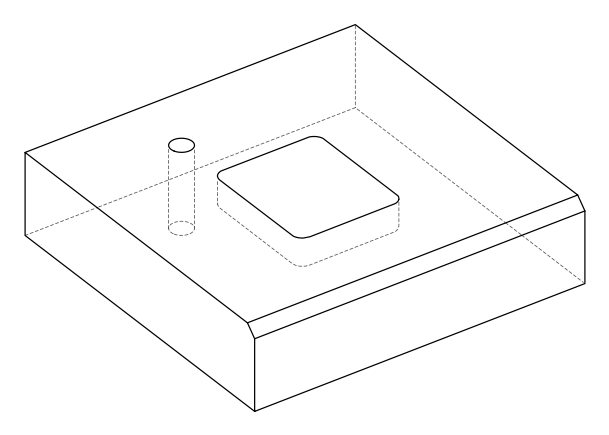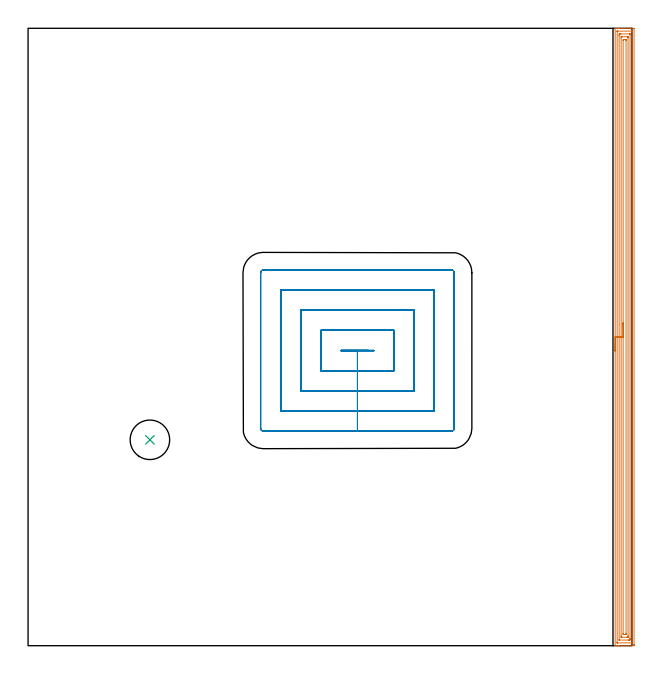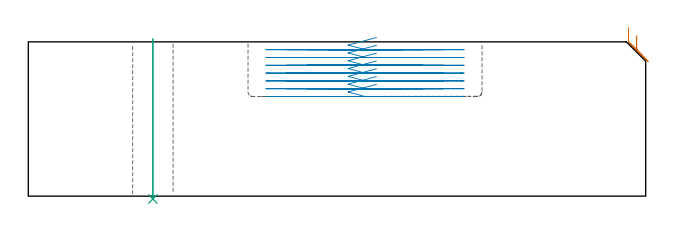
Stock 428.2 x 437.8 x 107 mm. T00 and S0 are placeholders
(PLAN: 3 operations, 2 tool changes, 39.2 min)
(1 AREA_MILL | FG_CHAMFER_SURFACE | UGT0205_001 | 17.79 min | 39290 mm3)
(2 MILL_RECTANGULAR_POCKET | POCKET_RECTANGULAR_STRAIGHT | NXT0201_007 | Follow Part, ap 6.25, ae 75% | 20.96 min | 848116 mm3)
(3 INDEXABLE_INSERT_DRILL_THROUGH_HOLE_FROM_SOLID | STEP1HOLE | NXT0302_027 | 0.45 min | 65837 mm3)
(TOOL UGT0205_001 | Chamfer Mill 20 x 3 x 45 deg. | D20 FL50 Z2)
(TOOL NXT0201_007 | ENDMILL 25mm [R216.25-25050GCK54P 1620] | D25 R3 FL54 Z5)
(TOOL NXT0302_027 | Index. Insert Drill 28mm [880-D2800L32-05] | D28 PA176 FL140 Z2)
(OP 1 AREA_MILL)
G17 G21 G94 G90
T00 M6
G54
G17 G0 G90 X416.3 Y208.9 S1061 M3
G43 Z117. H0
G94 G1 Y208.938 Z116.128 F250.
Y209.052 Z115.264
Y209.241 Z114.412
Y209.503 Z113.58
Y209.837 Z112.774
Y210.24 Z112.
Y210.708 Z111.264
Y211.24 Z110.572
Y211.829 Z109.929
Y212.472 Z109.34
Y213.164 Z108.808
Y213.9 Z108.34
Y214.674 Z107.937
Y215.48 Z107.603
Y216.312 Z107.341
Y217.163 Z107.152
Y218.028 Z107.038
Y218.9 Z107.
Y437.636
X416.303 Y437.792 Z106.988
X416.322 Y437.8 Z106.968
X416.67 Z106.629
X417.039 Z106.261
X417.689 Z105.606
X418.899 Z104.398
X419.459 Z103.835
X429.196 Z94.101
X429.479 Y437.798 Z93.819
X429.692 Y437.79 Z93.606
X429.699 Y437.575 Z93.599
X429.7 Y0.995 Z93.6
X429.699 Y0.61 Z93.601
X429.695 Y0.108 Z93.603
X429.692 Y0.009 Z93.606
X429.196 Y0.004 Z94.101
X428.591 Y0. Z94.706
X419.459 Z103.835
X418.899 Z104.398
X418.574 Z104.722
X418.014 Z105.282
X417.689 Z105.606
X416.67 Z106.63
X416.321 Y0.007 Z106.97
X416.303 Y0.01 Z106.988
X416.3 Y0.164 Z107.
Y218.9
X417.714 Z105.586
X417.715 Y435.621 Z105.585
X417.716 Y435.729 Z105.584
X417.719 Y435.782 Z105.581
X417.72 Y435.788 Z105.58
X417.738 Y435.792 Z105.562
X417.789 Y435.796 Z105.511
X418.182 Y435.8 Z105.118
X427.919 Y435.799 Z95.381
X428.159 Y435.796 Z95.141
X428.265 Y435.79 Z95.035
X428.279 Y435.788 Z95.021
X428.281 Y435.772 Z95.019
X428.284 Y435.724 Z95.016
X428.285 Y435.626 Z95.015
X428.286 Y435.43 Z95.014
X428.285 Y2.179 Z95.015
X428.284 Y2.071 Z95.016
X428.281 Y2.018 Z95.019
X428.28 Y2.012 Z95.02
X428.262 Y2.008 Z95.038
X428.211 Y2.004 Z95.089
X427.818 Y2. Z95.482
X418.081 Y2.001 Z105.219
X417.841 Y2.004 Z105.459
X417.735 Y2.01 Z105.565
X417.721 Y2.012 Z105.579
X417.719 Y2.028 Z105.581
X417.716 Y2.076 Z105.584
X417.715 Y2.174 Z105.585
X417.714 Y2.37 Z105.586
Y218.9
X419.128 Z104.172
X419.129 Y432.726 Z104.171
X419.13 Y433.058 Z104.17
X419.134 Y433.618 Z104.166
X419.135 Y433.776 Z104.165
X419.287 Y433.792 Z104.013
X419.459 Y433.796 Z103.841
X420.165 Y433.8 Z103.135
X420.344 Z102.956
X426.541 Y433.799 Z96.759
X426.721 Y433.795 Z96.579
X426.84 Y433.79 Z96.46
X426.866 Y433.784 Z96.434
X426.867 Y433.769 Z96.433
X426.869 Y433.73 Z96.431
X426.871 Y433.618 Z96.429
Y5.074
X426.87 Y4.742 Z96.43
X426.866 Y4.181 Z96.434
X426.865 Y4.024 Z96.435
X426.713 Y4.008 Z96.587
X426.541 Y4.004 Z96.759
X425.835 Y4. Z97.465
X425.656 Z97.644
X419.459 Y4.001 Z103.841
X419.279 Y4.005 Z104.021
X419.16 Y4.01 Z104.14
X419.134 Y4.016 Z104.166
X419.133 Y4.031 Z104.167
X419.131 Y4.07 Z104.169
X419.129 Y4.181 Z104.171
X419.128 Y218.9 Z104.172
X420.543 Z102.757
Y430.94
X420.544 Y431.631 Z102.756
X420.547 Y431.732 Z102.753
X420.549 Y431.784 Z102.751
X420.591 Y431.79 Z102.709
X420.803 Y431.795 Z102.497
X421.23 Y431.8 Z102.07
X421.262 Z102.038
X424.803 Z98.497
X425.205 Y431.797 Z98.095
X425.406 Y431.793 Z97.894
X425.45 Y431.79 Z97.85
X425.453 Y431.756 Z97.847
X425.455 Y431.696 Z97.845
X425.457 Y431.14 Z97.843
Y430.94
Y6.86
X425.456 Y6.169 Z97.844
X425.453 Y6.068 Z97.847
X425.451 Y6.016 Z97.849
X425.409 Y6.01 Z97.891
X425.197 Y6.005 Z98.103
X424.77 Y6. Z98.53
X424.738 Z98.562
X421.197 Z102.103
X420.795 Y6.003 Z102.505
X420.594 Y6.007 Z102.706
X420.55 Y6.01 Z102.75
X420.547 Y6.044 Z102.753
X420.545 Y6.104 Z102.755
X420.543 Y6.66 Z102.757
Y6.86
Y218.9
X421.957 Z101.343
Y429.313
X421.959 Y429.473 Z101.341
X421.964 Y429.782 Z101.336
X422.115 Y429.79 Z101.185
X422.363 Y429.797 Z100.937
X423. Y429.8 Z100.3
X423.245 Z100.055
X423.885 Y429.796 Z99.415
X423.976 Y429.794 Z99.324
X424.026 Y429.791 Z99.274
X424.036 Y429.632 Z99.264
X424.041 Y429.314 Z99.259
X424.042 Y429.154 Z99.258
Y8.487
X424.041 Y8.327 Z99.259
X424.036 Y8.018 Z99.264
X423.885 Y8.01 Z99.415
X423.637 Y8.003 Z99.663
X423. Y8. Z100.3
X422.754 Z100.546
X422.115 Y8.004 Z101.185
X422.024 Y8.006 Z101.276
X421.974 Y8.01 Z101.326
X421.964 Y8.168 Z101.336
X421.959 Y8.486 Z101.341
X421.958 Y8.645 Z101.342
X421.957 Y218.9 Z101.343
Y219.772 Z101.381
Y220.636 Z101.495
Y221.488 Z101.684
Y222.32 Z101.946
Y223.126 Z102.28
Y223.9 Z102.683
Y224.636 Z103.152
Y225.328 Z103.683
Y225.971 Z104.272
Y226.56 Z104.915
Y227.091 Z105.607
Y227.56 Z106.343
Y227.963 Z107.117
Y228.297 Z107.923
Y228.559 Z108.755
Y228.748 Z109.607
Y228.862 Z110.472
Y228.9 Z111.343
G0 Z117.
M5
M2
(OP 2 MILL_RECTANGULAR_POCKET)
G17 G21 G94 G90
T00 M6
G54
G17 G0 G90 X241.452 Y209.4 S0 M3
G43 Z117. H1
Z110.
G94 G1 X221.9 Z104.761 F250.
Y209.2 Z104.707
X233.55 Z101.586
X245.2 F500.
Y209.4
X221.9
Y209.2
X233.55
Y194.95
X259.45
Y223.65
X207.65
Y194.95
X233.55
Y180.7
X273.7
Y237.9
X193.4
Y180.7
X233.55
Y166.45
X287.95
Y252.15
X179.15
Y166.45
X233.55
Y152.2
X300.2
G3 X302.2 Y154.2 R2.
G1 Y264.4
G3 X300.2 Y266.4 R2.
G1 X166.9
G3 X164.9 Y264.4 R2.
G1 Y154.2
G3 X166.9 Y152.2 R2.
G1 X233.55
X234.55
G0 X241.452 Y209.4 Z104.586
G1 X221.9 Z99.347 F250.
Y209.2 Z99.293
X233.55 Z96.171
X245.2 F500.
Y209.4
X221.9
Y209.2
X233.55
Y194.95
X259.45
Y223.65
X207.65
Y194.95
X233.55
Y180.7
X273.7
Y237.9
X193.4
Y180.7
X233.55
Y166.45
X287.95
Y252.15
X179.15
Y166.45
X233.55
Y152.2
X300.2
G3 X302.2 Y154.2 R2.
G1 Y264.4
G3 X300.2 Y266.4 R2.
G1 X166.9
G3 X164.9 Y264.4 R2.
G1 Y154.2
G3 X166.9 Y152.2 R2.
G1 X233.55
X234.55
G0 X241.452 Y209.4 Z99.171
G1 X221.9 Z93.932 F250.
Y209.2 Z93.879
X233.55 Z90.757
X245.2 F500.
Y209.4
X221.9
Y209.2
X233.55
Y194.95
X259.45
Y223.65
X207.65
Y194.95
X233.55
Y180.7
X273.7
Y237.9
X193.4
Y180.7
X233.55
Y166.45
X287.95
Y252.15
X179.15
Y166.45
X233.55
Y152.2
X300.2
G3 X302.2 Y154.2 R2.
G1 Y264.4
G3 X300.2 Y266.4 R2.
G1 X166.9
G3 X164.9 Y264.4 R2.
G1 Y154.2
G3 X166.9 Y152.2 R2.
G1 X233.55
X234.55
G0 X241.452 Y209.4 Z93.757
G1 X221.9 Z88.518 F250.
Y209.2 Z88.464
X233.55 Z85.343
X245.2 F500.
Y209.4
X221.9
Y209.2
X233.55
Y194.95
X259.45
Y223.65
X207.65
Y194.95
X233.55
Y180.7
X273.7
Y237.9
X193.4
Y180.7
X233.55
Y166.45
X287.95
Y252.15
X179.15
Y166.45
X233.55
Y152.2
X300.2
G3 X302.2 Y154.2 R2.
G1 Y264.4
G3 X300.2 Y266.4 R2.
G1 X166.9
G3 X164.9 Y264.4 R2.
G1 Y154.2
G3 X166.9 Y152.2 R2.
G1 X233.55
X234.55
G0 X241.452 Y209.4 Z88.343
G1 X221.9 Z83.104 F250.
Y209.2 Z83.05
X233.55 Z79.929
X245.2 F500.
Y209.4
X221.9
Y209.2
X233.55
Y194.95
X259.45
Y223.65
X207.65
Y194.95
X233.55
Y180.7
X273.7
Y237.9
X193.4
Y180.7
X233.55
Y166.45
X287.95
Y252.15
X179.15
Y166.45
X233.55
Y152.2
X300.2
G3 X302.2 Y154.2 R2.
G1 Y264.4
G3 X300.2 Y266.4 R2.
G1 X166.9
G3 X164.9 Y264.4 R2.
G1 Y154.2
G3 X166.9 Y152.2 R2.
G1 X233.55
X234.55
G0 X241.452 Y209.4 Z82.929
G1 X221.9 Z77.689 F250.
Y209.2 Z77.636
X233.55 Z74.514
X245.2 F500.
Y209.4
X221.9
Y209.2
X233.55
Y194.95
X259.45
Y223.65
X207.65
Y194.95
X233.55
Y180.7
X273.7
Y237.9
X193.4
Y180.7
X233.55
Y166.45
X287.95
Y252.15
X179.15
Y166.45
X233.55
Y152.2
X300.2
G3 X302.2 Y154.2 R2.
G1 Y264.4
G3 X300.2 Y266.4 R2.
G1 X166.9
G3 X164.9 Y264.4 R2.
G1 Y154.2
G3 X166.9 Y152.2 R2.
G1 X233.55
X234.55
G0 X241.452 Y209.4 Z77.514
G1 X221.9 Z72.275 F250.
Y209.2 Z72.222
X233.55 Z69.1
X245.2 F500.
Y209.4
X221.9
Y209.2
X233.55
Y194.95
X259.45
Y223.65
X207.65
Y194.95
X233.55
Y180.7
X273.7
Y237.9
X193.4
Y180.7
X233.55
Y166.45
X287.95
Y252.15
X179.15
Y166.45
X233.55
Y152.2
X300.2
G3 X302.2 Y154.2 R2.
G1 Y264.4
G3 X300.2 Y266.4 R2.
G1 X166.9
G3 X164.9 Y264.4 R2.
G1 Y154.2
G3 X166.9 Y152.2 R2.
G1 X233.55
X234.55
G0 Z117.
M5
M2
(OP 3 INDEXABLE_INSERT_DRILL_THROUGH_HOLE_FROM_SOLID)
G17 G21 G94 G90
T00 M6
G54
G17 G0 G90 X86.4 Y146. S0 M3
G43 Z117. H1
G94 G81 G98 Z-1.989 F250. R109.
G80
M5
M2
